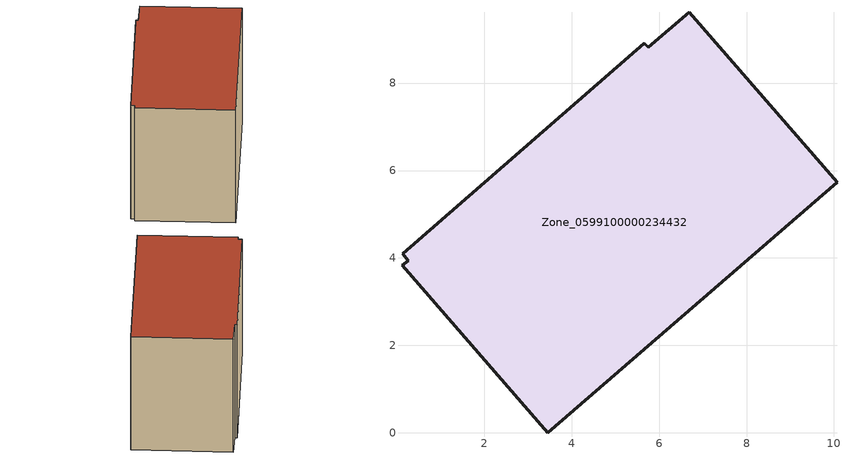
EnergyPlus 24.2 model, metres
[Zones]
Zone_0599100000234432
 floor ground (C_G): 0.13,3.83 0.27,3.94 0.14,4.1 5.66,8.91 5.75,8.82 6.69,9.62 10.07,5.73 3.46,0 z0
 wall outside (C_F): 10.07,5.73 6.69,9.62 5.75,8.82 5.66,8.91 0.14,4.1 0.27,3.94 0.13,3.83 3.46,0 10.07,5.73 z0:6.97
 roof outside (C_R): 0.27,3.94 0.13,3.83 3.46,0 10.07,5.73 6.69,9.62 5.75,8.82 5.66,8.91 0.14,4.1 z6.97
[BUILDING]
Pand.0599100000234432: North Axis=0; Terrain=City; Loads Convergence Tolerance Value=0.04; Temperature Convergence Tolerance Value=0.4; Solar Distribution=FullExterior; Maximum Number of Warmup Days=25; Minimum Number of Warmup Days=1
[Site:Location]
Rotterdam.The.Hague.AP_ZH_NLD Design_Conditions: Latitude=51.96; Longitude=4.45; Time Zone=1; Elevation=-4.5
[SITE:GROUNDTEMPERATURE:BUILDINGSURFACE]
18, 18, 18, 18, 18, 18, 18, 18, 18, 18, 18, 18
[MATERIAL] Thermal Absorptance=0.9; Solar Absorptance=0.7; Visible Absorptance=0.7
Name | Roughness | Thickness | Conductivity | Density | Specific Heat
G.TC.1946 | MediumSmooth | 0.15 | 1 | 540 | 1210
F.TC.1946 | Rough | 0.3 | 0.857143 | 1920 | 840
R.TC.1946 | MediumRough | 0.2 | 0.909091 | 1500 | 1000
[CONSTRUCTION]
C_G: G.TC.1946
C_F: F.TC.1946
C_R: R.TC.1946
[ZONE]
Zone_0599100000234432: Type=1; Multiplier=1; Ceiling Height=Autocalculate; Volume=Autocalculate; Floor Area=autocalculate; Part of Total Floor Area=Yes
[ZONEINFILTRATION:DESIGNFLOWRATE]
Infil_Zone_0599100000234432: Zone or ZoneList or Space or SpaceList=Zone_0599100000234432; Schedule=AlwaysOn; Design Flow Rate Calculation Method=Flow/Area; Flow Rate per Floor Area=0.003; Constant Term Coefficient=1; Temperature Term Coefficient=0; Velocity Term Coefficient=0; Velocity Squared Term Coefficient=0
[HVACTEMPLATE:ZONE:IDEALLOADSAIRSYSTEM]
Zone_0599100000234432: Maximum Heating Supply Air Temperature=50; Minimum Cooling Supply Air Temperature=13; Maximum Heating Supply Air Humidity Ratio=0.0156; Minimum Cooling Supply Air Humidity Ratio=0.0077; Heating Limit=NoLimit; Cooling Limit=NoLimit; Dehumidification Control Type=ConstantSensibleHeatRatio; Cooling Sensible Heat Ratio=0.7; Dehumidification Setpoint=60; Humidification Control Type=None; Humidification Setpoint=30; Outdoor Air Method=None; Outdoor Air Flow Rate per Person=0.00944; Outdoor Air Flow Rate per Zone Floor Area=0; Outdoor Air Flow Rate per Zone=0; Demand Controlled Ventilation Type=None; Outdoor Air Economizer Type=NoEconomizer; Heat Recovery Type=None; Sensible Heat Recovery Effectiveness=0.7; Latent Heat Recovery Effectiveness=0.65
[ZONECONTROL:THERMOSTAT]
ThermostatControl_Zone_0599100000234432: Zone or ZoneList=Zone_0599100000234432; Control Type Schedule=DualSetpointControlType; Control 1=Thermostat_Zone_0599100000234432; Temperature Difference Between Cutout And Setpoint=0
[THERMOSTATSETPOINT:DUALSETPOINT]
Thermostat_Zone_0599100000234432: Heating Setpoint Temperature Schedule=HeatingSetpoint_Zone_0599100000234432; Cooling Setpoint Temperature Schedule=CoolingSetpoint_Zone_0599100000234432
[SCHEDULE:COMPACT]
HeatingSetpoint_Zone_0599100000234432: Through: 12/31, For: AllDays, Until: 24:00, 21
CoolingSetpoint_Zone_0599100000234432: Through: 12/31, For: AllDays, Until: 24:00, 24
DualSetpointControlType: Through: 12/31, For: AllDays, Until: 24:00, 4
AlwaysOn: Through: 12/31, For: AllDays, Until: 24:00, 1
